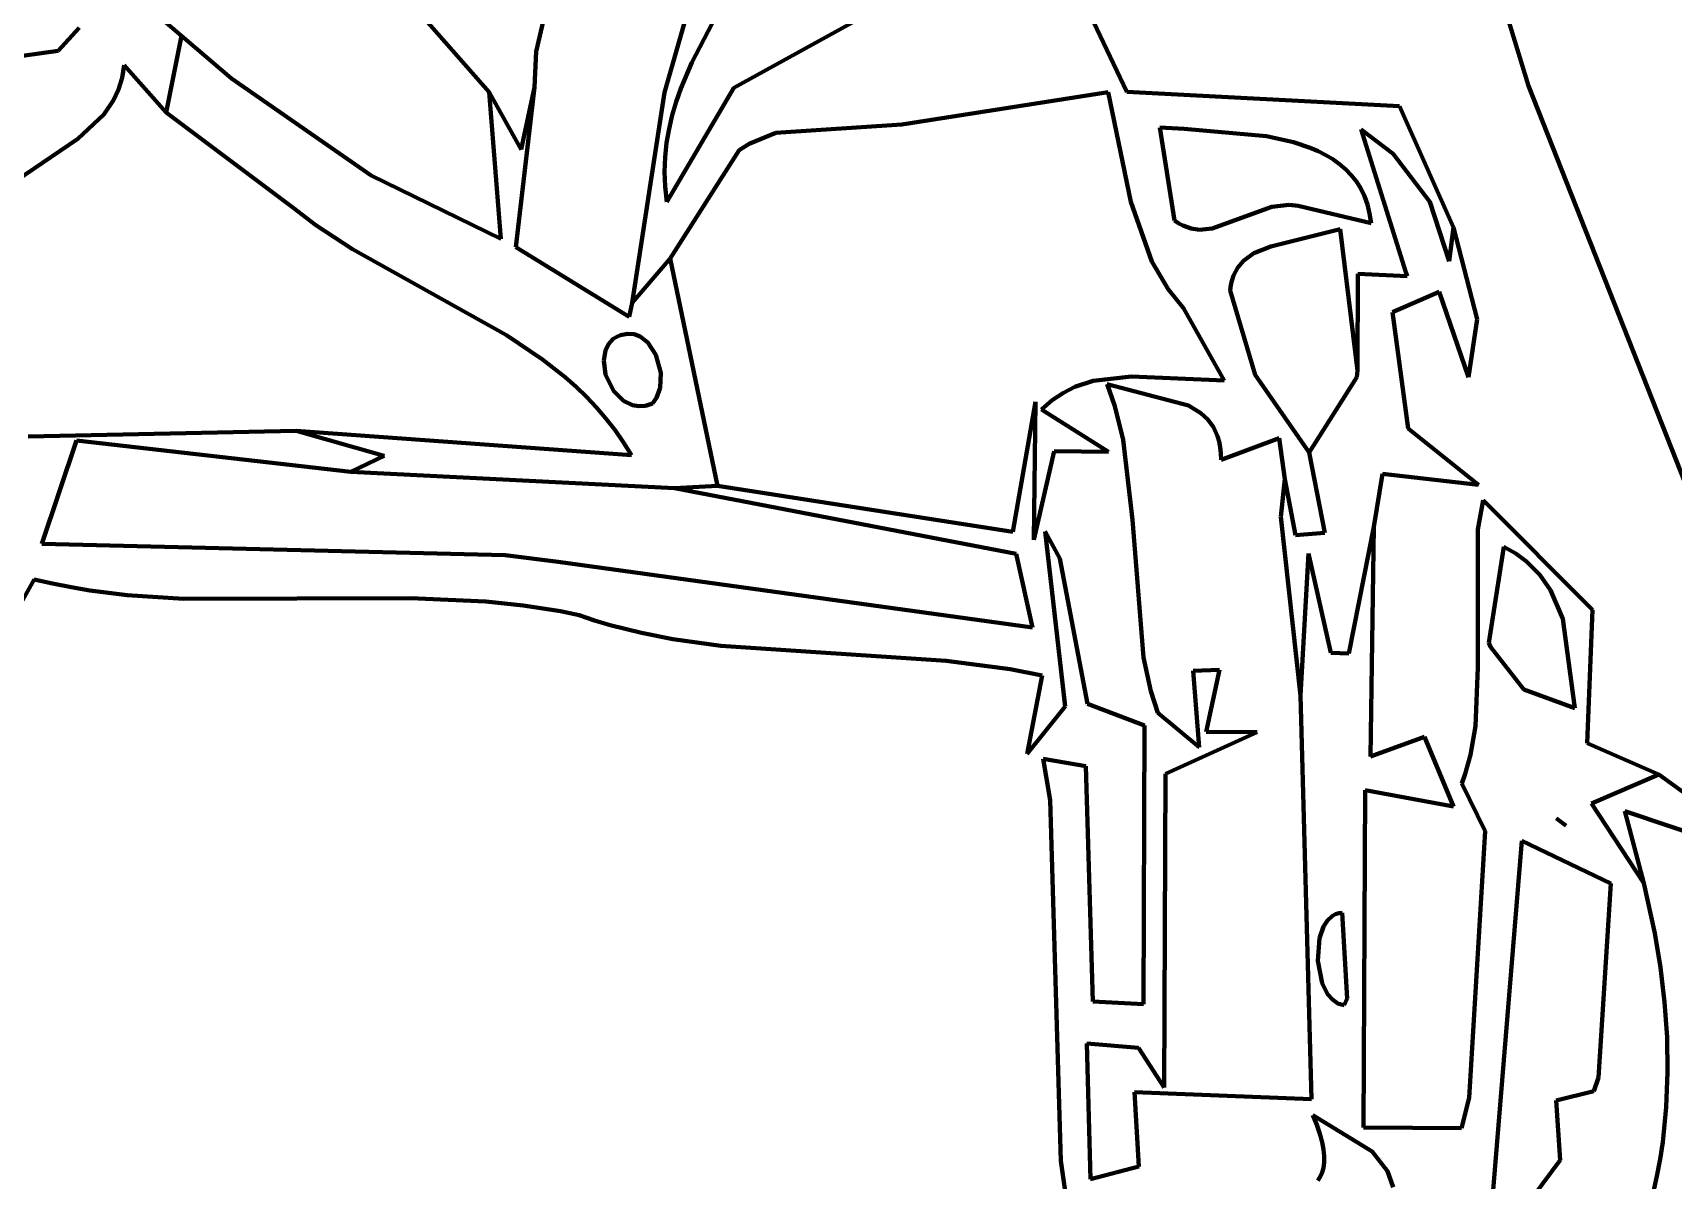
# Model space of a CAD drawing. Header units: millimetres. Extents: x 0 to 8.5, y 0 to 13.2.
# Drawn here: x 3.095 to 4.013, y 6.113 to 6.755 of the extents above; entities that cross this region are included whole.
import ezdxf

# ---------------------------------------------------------------- set-up
doc = ezdxf.new("R2010")
doc.units = ezdxf.units.MM
for name, color, linetype, lineweight in [('color#060606ff', 7, 'CONTINUOUS', 100), ('color#5c5c5cff', 7, 'CONTINUOUS', 100), ('color#aeaeaeff', 7, 'CONTINUOUS', 100), ('color#ffffffff', 7, 'CONTINUOUS', 100)]:
    doc.layers.add(name, color=color, linetype=linetype, lineweight=lineweight)

msp = doc.modelspace()

# ---------------------------------------------------------------- linework, layer by layer
at = {"layer": 'color#060606ff'}
for p, q in [((3.35068, 6.72138), (3.26395, 6.82017)), ((3.49369, 6.79471), (3.46405, 6.73799)), ((3.93231, 6.72482), (3.91293, 6.78805)), ((3.44889, 6.72122), (3.46608, 6.78159)), ((3.16087, 6.76792), (3.1785, 6.75294)), ((3.48761, 6.72376), (3.56644, 6.76716)), ((3.68334, 6.77246), (3.70755, 6.72145)), ((3.1096, 6.74448), (3.12129, 6.75732)), ((3.38167, 6.76398), (3.37704, 6.74415)), ((3.1785, 6.75294), (3.16995, 6.71001)), ((3.08031, 6.7403), (3.1096, 6.74448)), ((3.37704, 6.74415), (3.37611, 6.72412)), ((3.46405, 6.73799), (3.45796, 6.72341)), ((3.14532, 6.72931), (3.14334, 6.72281)), ((3.14639, 6.73642), (3.14532, 6.72931)), ((3.16995, 6.71001), (3.14639, 6.73642)), ((3.14334, 6.72281), (3.14055, 6.71686)), ((3.36855, 6.68929), (3.35068, 6.72138)), ((3.37611, 6.72412), (3.36855, 6.68929)), ((3.43078, 6.60356), (3.44889, 6.72122)), ((3.45016, 6.66), (3.48761, 6.72376)), ((3.45796, 6.72341), (3.45537, 6.71598)), ((3.69699, 6.72141), (3.58166, 6.70321)), ((3.7097, 6.65996), (3.69699, 6.72141)), ((3.70755, 6.72145), (3.8601, 6.71357)), ((4.06013, 6.40043), (3.93231, 6.72482)), ((3.14055, 6.71686), (3.13504, 6.70882)), ((3.45537, 6.71598), (3.45315, 6.70844)), ((3.8601, 6.71357), (3.89023, 6.64558)), ((3.13504, 6.70882), (3.12049, 6.69524)), ((3.45134, 6.70077), (3.45, 6.69296)), ((3.45315, 6.70844), (3.45134, 6.70077)), ((3.58166, 6.70321), (3.51104, 6.6986)), ((3.72601, 6.70165), (3.73424, 6.64949)), ((3.73952, 6.70077), (3.72601, 6.70165)), ((3.78568, 6.69667), (3.73952, 6.70077)), ((3.12049, 6.69524), (3.08102, 6.66833)), ((3.45, 6.69296), (3.44916, 6.68499)), ((3.49623, 6.69245), (3.49061, 6.68886)), ((3.51104, 6.6986), (3.49623, 6.69245)), ((3.80076, 6.69335), (3.78568, 6.69667)), ((3.81016, 6.6902), (3.80076, 6.69335)), ((3.8566, 6.68676), (3.83872, 6.7004)), ((3.83872, 6.7004), (3.84617, 6.67663)), ((3.44916, 6.68499), (3.44887, 6.67685)), ((3.49061, 6.68886), (3.45203, 6.62833)), ((3.8146, 6.6883), (3.81016, 6.6902)), ((3.81882, 6.68617), (3.8146, 6.6883)), ((3.82281, 6.68377), (3.81882, 6.68617)), ((3.82654, 6.68111), (3.82281, 6.68377)), ((3.87698, 6.66004), (3.8566, 6.68676)), ((3.44887, 6.67685), (3.44919, 6.66852)), ((3.82999, 6.67815), (3.82654, 6.68111)), ((3.83313, 6.67489), (3.82999, 6.67815)), ((3.83594, 6.67131), (3.83313, 6.67489)), ((3.84617, 6.67663), (3.86371, 6.62062)), ((3.44919, 6.66852), (3.45016, 6.66)), ((3.83839, 6.66739), (3.83594, 6.67131)), ((3.84046, 6.66312), (3.83839, 6.66739)), ((3.72156, 6.62654), (3.7097, 6.65996)), ((3.75525, 6.64501), (3.78859, 6.65717)), ((3.78859, 6.65717), (3.79842, 6.6583)), ((3.79842, 6.6583), (3.80341, 6.65765)), ((3.80341, 6.65765), (3.84415, 6.64802)), ((3.84213, 6.65848), (3.84046, 6.66312)), ((3.84337, 6.65345), (3.84213, 6.65848)), ((3.88791, 6.62686), (3.87698, 6.66004)), ((3.73424, 6.64949), (3.73657, 6.64792)), ((3.73657, 6.64792), (3.73891, 6.64666)), ((3.73891, 6.64666), (3.74357, 6.64502)), ((3.84415, 6.64802), (3.84337, 6.65345)), ((3.74357, 6.64502), (3.74824, 6.64439)), ((3.74824, 6.64439), (3.75525, 6.64501)), ((3.82689, 6.64472), (3.78806, 6.63501)), ((3.83654, 6.56569), (3.82689, 6.64472)), ((3.89023, 6.64558), (3.88791, 6.62686)), ((3.45203, 6.62833), (3.43078, 6.60356)), ((3.77857, 6.63119), (3.7727, 6.62697)), ((3.78806, 6.63501), (3.77857, 6.63119)), ((3.73058, 6.6112), (3.72156, 6.62654)), ((3.76724, 6.61885), (3.76639, 6.61628)), ((3.76959, 6.62331), (3.76724, 6.61885)), ((3.7727, 6.62697), (3.76959, 6.62331)), ((3.83685, 6.61961), (3.83654, 6.56569)), ((3.8644, 6.61843), (3.83685, 6.61961)), ((3.86371, 6.62062), (3.8644, 6.61843)), ((3.73915, 6.60052), (3.73058, 6.6112)), ((3.76576, 6.61348), (3.76538, 6.61042)), ((3.76538, 6.61042), (3.77932, 6.56321)), ((3.76639, 6.61628), (3.76576, 6.61348)), ((3.76194, 6.5601), (3.73915, 6.60052)), ((3.77932, 6.56321), (3.80947, 6.5198)), ((3.67198, 6.5532), (3.67847, 6.55642)), ((3.67847, 6.55642), (3.68864, 6.55975)), ((3.68864, 6.55975), (3.71014, 6.56224)), ((3.74208, 6.54603), (3.69654, 6.55799)), ((3.69654, 6.55799), (3.7008, 6.54565)), ((3.71014, 6.56224), (3.76194, 6.5601)), ((3.64366, 6.47532), (3.65649, 6.54801)), ((3.65649, 6.54801), (3.65545, 6.47096)), ((3.65984, 6.54386), (3.66576, 6.54904)), ((3.66576, 6.54904), (3.67198, 6.5532)), ((3.7008, 6.54565), (3.70544, 6.52683)), ((3.74895, 6.54183), (3.74208, 6.54603)), ((3.69719, 6.52009), (3.65984, 6.54386)), ((3.7528, 6.53826), (3.74895, 6.54183)), ((3.75596, 6.53396), (3.7528, 6.53826)), ((3.09271, 6.52874), (3.24265, 6.53177)), ((3.1198, 6.52653), (3.10035, 6.46865)), ((3.27319, 6.5089), (3.1198, 6.52653)), ((3.24265, 6.53177), (3.29201, 6.51782)), ((3.70544, 6.52683), (3.71066, 6.48198)), ((3.75832, 6.52883), (3.75596, 6.53396)), ((3.75918, 6.52593), (3.75832, 6.52883)), ((3.79274, 6.52779), (3.76026, 6.51573)), ((3.79587, 6.50479), (3.79274, 6.52779)), ((3.29201, 6.51782), (3.27319, 6.5089)), ((3.65545, 6.47096), (3.6669, 6.52042)), ((3.6669, 6.52042), (3.69719, 6.52009)), ((3.75979, 6.52279), (3.75918, 6.52593)), ((3.76016, 6.51939), (3.75979, 6.52279)), ((3.76026, 6.51573), (3.76016, 6.51939)), ((3.80947, 6.5198), (3.81836, 6.47481)), ((3.45447, 6.49979), (3.47838, 6.50108)), ((3.64552, 6.46303), (3.45447, 6.49979)), ((3.47838, 6.50108), (3.64366, 6.47532)), ((3.80186, 6.47348), (3.79587, 6.50479)), ((3.90397, 6.47669), (3.90685, 6.49305)), ((3.90685, 6.49305), (3.96799, 6.43173)), ((3.71066, 6.48198), (3.7169, 6.40497)), ((3.67005, 6.46043), (3.66177, 6.4756)), ((3.66177, 6.4756), (3.67298, 6.37772)), ((3.81836, 6.47481), (3.80186, 6.47348)), ((3.8318, 6.40735), (3.84578, 6.47822)), ((3.84578, 6.47822), (3.84388, 6.34965)), ((3.90393, 6.39943), (3.90397, 6.47669)), ((3.10035, 6.46865), (3.35958, 6.46222)), ((3.35958, 6.46222), (3.38934, 6.4586)), ((3.6548, 6.42181), (3.64552, 6.46303)), ((3.80465, 6.38374), (3.80919, 6.46329)), ((3.80919, 6.46329), (3.82169, 6.4077)), ((3.91845, 6.46694), (3.9101, 6.41323)), ((3.92517, 6.4632), (3.91845, 6.46694)), ((3.93108, 6.45885), (3.92517, 6.4632)), ((3.38934, 6.4586), (3.6548, 6.42181)), ((3.68554, 6.37909), (3.67005, 6.46043)), ((3.93855, 6.45132), (3.93108, 6.45885)), ((3.09611, 6.44876), (3.05054, 6.36706)), ((3.10643, 6.44637), (3.09611, 6.44876)), ((3.1168, 6.44432), (3.10643, 6.44637)), ((3.12719, 6.44259), (3.1168, 6.44432)), ((3.94449, 6.44274), (3.93855, 6.45132)), ((3.14808, 6.43999), (3.12719, 6.44259)), ((3.17959, 6.43788), (3.14808, 6.43999)), ((3.30665, 6.43818), (3.17959, 6.43788)), ((3.34883, 6.43635), (3.30665, 6.43818)), ((3.3698, 6.43418), (3.34883, 6.43635)), ((3.95149, 6.42665), (3.94449, 6.44274)), ((3.39066, 6.43091), (3.3698, 6.43418)), ((3.40105, 6.42879), (3.39066, 6.43091)), ((3.40969, 6.42584), (3.40105, 6.42879)), ((3.41838, 6.4232), (3.40969, 6.42584)), ((3.95823, 6.37664), (3.95149, 6.42665)), ((3.96799, 6.43173), (3.96508, 6.35713)), ((3.43589, 6.41876), (3.41838, 6.4232)), ((3.45354, 6.4153), (3.43589, 6.41876)), ((3.48026, 6.41162), (3.45354, 6.4153)), ((3.60647, 6.40326), (3.48026, 6.41162)), ((3.82169, 6.4077), (3.8318, 6.40735)), ((3.9101, 6.41323), (3.91105, 6.41102)), ((3.91105, 6.41102), (3.92969, 6.38724)), ((3.6423, 6.39848), (3.60647, 6.40326)), ((3.66006, 6.39489), (3.6423, 6.39848)), ((3.7169, 6.40497), (3.721, 6.38626)), ((3.74466, 6.39761), (3.7593, 6.3982)), ((3.7593, 6.3982), (3.75194, 6.36355)), ((3.90258, 6.36665), (3.90393, 6.39943)), ((3.65176, 6.35108), (3.66006, 6.39489)), ((3.74799, 6.35495), (3.74466, 6.39761)), ((3.721, 6.38626), (3.72481, 6.37401)), ((3.81085, 6.15792), (3.80465, 6.38374)), ((3.92969, 6.38724), (3.95823, 6.37664)), ((3.67298, 6.37772), (3.65176, 6.35108)), ((3.71748, 6.36696), (3.68554, 6.37909)), ((3.72481, 6.37401), (3.74799, 6.35495)), ((3.71688, 6.21113), (3.71748, 6.36696)), ((3.78043, 6.36336), (3.72908, 6.33995)), ((3.75194, 6.36355), (3.78043, 6.36336)), ((3.89979, 6.35052), (3.90258, 6.36665)), ((3.84388, 6.34965), (3.87415, 6.36076)), ((3.87415, 6.36076), (3.89025, 6.3216)), ((3.96508, 6.35713), (4.00525, 6.33954)), ((3.66456, 6.32528), (3.66069, 6.34832)), ((3.66069, 6.34832), (3.68449, 6.34431)), ((3.68449, 6.34431), (3.68846, 6.21264)), ((3.89682, 6.33989), (3.89979, 6.35052)), ((3.72908, 6.33995), (3.72846, 6.16448)), ((3.89495, 6.33462), (3.89682, 6.33989)), ((3.90799, 6.30798), (3.89495, 6.33462)), ((4.00525, 6.33954), (3.96754, 6.32334)), ((3.67065, 6.1235), (3.66456, 6.32528)), ((3.84092, 6.33083), (3.83988, 6.14203)), ((3.89025, 6.3216), (3.84092, 6.33083)), ((3.96754, 6.32334), (3.99681, 6.27876)), ((3.89902, 6.15867), (3.90799, 6.30798)), ((3.94792, 6.31494), (3.95307, 6.31113)), ((3.95307, 6.31113), (3.94792, 6.31494)), ((3.92848, 6.30247), (3.91251, 6.10713)), ((3.9783, 6.27865), (3.92848, 6.30247)), ((3.97143, 6.17011), (3.9783, 6.27865)), ((3.99681, 6.27876), (4.003, 6.25079)), ((3.82263, 6.26055), (3.81978, 6.258)), ((3.82428, 6.26142), (3.82263, 6.26055)), ((3.82609, 6.26199), (3.82428, 6.26142)), ((3.82806, 6.26223), (3.82609, 6.26199)), ((3.83076, 6.21424), (3.82806, 6.26223)), ((3.81754, 6.25454), (3.81528, 6.24804)), ((3.81978, 6.258), (3.81754, 6.25454)), ((3.81528, 6.24804), (3.81436, 6.23532)), ((4.003, 6.25079), (4.00615, 6.23164)), ((3.81436, 6.23532), (3.81683, 6.22286)), ((4.00615, 6.23164), (4.00844, 6.21222)), ((3.81683, 6.22286), (3.81986, 6.21674)), ((3.81986, 6.21674), (3.8225, 6.21364)), ((3.68846, 6.21264), (3.71688, 6.21113)), ((3.8225, 6.21364), (3.82562, 6.21153)), ((3.82562, 6.21153), (3.82735, 6.21091)), ((3.82735, 6.21091), (3.8292, 6.21061)), ((3.8292, 6.21061), (3.83076, 6.21424)), ((4.00844, 6.21222), (4.00979, 6.19264)), ((3.71406, 6.18665), (3.68518, 6.18906)), ((3.68518, 6.18906), (3.68723, 6.11321)), ((4.00979, 6.19264), (4.01011, 6.173)), ((3.72846, 6.16448), (3.71406, 6.18665)), ((3.96882, 6.16236), (3.97143, 6.17011)), ((4.01011, 6.173), (4.00933, 6.15341)), ((3.71415, 6.12037), (3.71172, 6.16193)), ((3.71172, 6.16193), (3.81085, 6.15792)), ((3.94781, 6.15713), (3.96882, 6.16236)), ((3.89475, 6.14182), (3.89902, 6.15867)), ((3.95005, 6.12379), (3.94781, 6.15713)), ((4.00933, 6.15341), (4.00737, 6.13399)), ((3.84479, 6.1287), (3.81154, 6.14905)), ((3.81154, 6.14905), (3.81375, 6.14357)), ((3.81375, 6.14357), (3.81548, 6.13854)), ((3.83988, 6.14203), (3.89475, 6.14182)), ((3.81548, 6.13854), (3.81674, 6.13395)), ((3.81674, 6.13395), (3.81756, 6.12977)), ((4.00737, 6.13399), (4.00591, 6.12437)), ((3.67669, 6.08159), (3.67065, 6.1235)), ((3.81756, 6.12977), (3.81796, 6.126)), ((3.81796, 6.1226), (3.81758, 6.11956)), ((3.81796, 6.126), (3.81796, 6.1226)), ((3.85333, 6.11773), (3.84479, 6.1287)), ((3.89182, 6.04611), (3.95005, 6.12379)), ((4.00591, 6.12437), (4.00414, 6.11483)), ((3.68723, 6.11321), (3.71415, 6.12037)), ((3.81576, 6.11449), (3.81436, 6.11242)), ((3.81684, 6.11687), (3.81576, 6.11449)), ((3.81758, 6.11956), (3.81684, 6.11687)), ((3.85658, 6.10865), (3.85333, 6.11773)), ((4.00414, 6.11483), (4.00202, 6.10539))]:
    msp.add_line(p, q, dxfattribs=at)
at = {"layer": 'color#5c5c5cff'}
for p, q in [((3.16995, 6.71001), (3.1785, 6.75294)), ((3.1785, 6.75294), (3.20649, 6.72894)), ((3.20649, 6.72894), (3.28464, 6.67476)), ((3.35728, 6.63922), (3.35068, 6.72138)), ((3.35068, 6.72138), (3.36855, 6.68929)), ((3.37611, 6.72412), (3.36569, 6.63465)), ((3.36855, 6.68929), (3.37611, 6.72412)), ((3.24076, 6.65674), (3.16995, 6.71001)), ((3.28464, 6.67476), (3.35728, 6.63922)), ((3.2537, 6.64693), (3.24076, 6.65674)), ((3.27421, 6.63355), (3.2537, 6.64693)), ((3.36037, 6.58537), (3.27421, 6.63355)), ((3.36569, 6.63465), (3.429, 6.59561)), ((3.43078, 6.60356), (3.45203, 6.62833)), ((3.45203, 6.62833), (3.47838, 6.50108)), ((3.429, 6.59561), (3.43078, 6.60356)), ((3.38057, 6.57179), (3.36037, 6.58537)), ((3.42008, 6.58331), (3.41755, 6.58031)), ((3.42216, 6.58452), (3.42008, 6.58331)), ((3.42419, 6.58539), (3.42216, 6.58452)), ((3.42809, 6.58622), (3.42419, 6.58539)), ((3.43175, 6.58592), (3.42809, 6.58622)), ((3.43512, 6.58464), (3.43175, 6.58592)), ((3.43954, 6.58119), (3.43512, 6.58464)), ((3.41586, 6.57688), (3.41481, 6.57122)), ((3.41755, 6.58031), (3.41586, 6.57688)), ((3.44401, 6.57446), (3.43954, 6.58119)), ((3.44683, 6.56422), (3.44401, 6.57446)), ((3.39324, 6.5618), (3.38057, 6.57179)), ((3.41481, 6.57122), (3.41582, 6.56333)), ((3.41582, 6.56333), (3.4203, 6.55423)), ((3.44644, 6.55592), (3.44683, 6.56422)), ((3.39929, 6.55645), (3.39324, 6.5618)), ((3.40511, 6.55085), (3.39929, 6.55645)), ((3.4203, 6.55423), (3.42585, 6.54872)), ((3.44436, 6.55036), (3.44644, 6.55592)), ((3.4107, 6.54496), (3.40511, 6.55085)), ((3.41604, 6.53877), (3.4107, 6.54496)), ((3.42585, 6.54872), (3.43084, 6.54623)), ((3.43084, 6.54623), (3.43444, 6.54559)), ((3.43444, 6.54559), (3.4382, 6.54588)), ((3.4382, 6.54588), (3.44204, 6.54724)), ((3.44204, 6.54724), (3.44436, 6.55036)), ((3.42111, 6.53226), (3.41604, 6.53877)), ((3.29201, 6.51782), (3.24265, 6.53177)), ((3.24265, 6.53177), (3.43037, 6.51818)), ((3.42589, 6.5254), (3.42111, 6.53226)), ((3.27319, 6.5089), (3.29201, 6.51782)), ((3.43037, 6.51818), (3.42589, 6.5254)), ((3.45447, 6.49979), (3.27319, 6.5089)), ((3.47838, 6.50108), (3.45447, 6.49979)), ((3.96754, 6.32334), (4.00525, 6.33954)), ((4.00525, 6.33954), (4.07418, 6.2896)), ((3.99681, 6.27876), (3.96754, 6.32334)), ((4.07418, 6.2896), (3.98617, 6.31906)), ((3.98617, 6.31906), (3.99681, 6.27876)), ((3.81978, 6.258), (3.82263, 6.26055)), ((3.82263, 6.26055), (3.82428, 6.26142)), ((3.82428, 6.26142), (3.82609, 6.26199)), ((3.82609, 6.26199), (3.82806, 6.26223)), ((3.82806, 6.26223), (3.83076, 6.21424)), ((3.81528, 6.24804), (3.81754, 6.25454)), ((3.81754, 6.25454), (3.81978, 6.258)), ((3.81436, 6.23532), (3.81528, 6.24804)), ((3.81683, 6.22286), (3.81436, 6.23532)), ((3.81986, 6.21674), (3.81683, 6.22286)), ((3.8225, 6.21364), (3.81986, 6.21674)), ((3.82562, 6.21153), (3.8225, 6.21364)), ((3.82735, 6.21091), (3.82562, 6.21153)), ((3.8292, 6.21061), (3.82735, 6.21091)), ((3.83076, 6.21424), (3.8292, 6.21061))]:
    msp.add_line(p, q, dxfattribs=at)
at = {"layer": 'color#aeaeaeff'}
for p, q in [((3.83872, 6.7004), (3.8566, 6.68676)), ((3.84617, 6.67663), (3.83872, 6.7004)), ((3.8566, 6.68676), (3.87698, 6.66004)), ((3.86371, 6.62062), (3.84617, 6.67663)), ((3.87698, 6.66004), (3.88791, 6.62686)), ((3.88791, 6.62686), (3.89023, 6.64558)), ((3.89023, 6.64558), (3.90353, 6.59429)), ((3.83654, 6.56569), (3.83685, 6.61961)), ((3.83685, 6.61961), (3.8644, 6.61843)), ((3.8644, 6.61843), (3.86371, 6.62062)), ((3.88229, 6.60959), (3.85609, 6.59819)), ((3.89869, 6.56195), (3.88229, 6.60959)), ((3.85609, 6.59819), (3.86501, 6.53325)), ((3.90353, 6.59429), (3.89869, 6.56195)), ((3.41755, 6.58031), (3.42008, 6.58331)), ((3.42008, 6.58331), (3.42216, 6.58452)), ((3.42216, 6.58452), (3.42419, 6.58539)), ((3.42419, 6.58539), (3.42809, 6.58622)), ((3.42809, 6.58622), (3.43175, 6.58592)), ((3.43175, 6.58592), (3.43512, 6.58464)), ((3.43512, 6.58464), (3.43954, 6.58119)), ((3.41481, 6.57122), (3.41586, 6.57688)), ((3.41586, 6.57688), (3.41755, 6.58031)), ((3.43954, 6.58119), (3.44401, 6.57446)), ((3.44401, 6.57446), (3.44683, 6.56422)), ((3.41582, 6.56333), (3.41481, 6.57122)), ((3.4203, 6.55423), (3.41582, 6.56333)), ((3.44683, 6.56422), (3.44644, 6.55592)), ((3.8362, 6.56192), (3.83654, 6.56569)), ((3.42585, 6.54872), (3.4203, 6.55423)), ((3.44644, 6.55592), (3.44436, 6.55036)), ((3.80947, 6.5198), (3.8362, 6.56192)), ((3.43084, 6.54623), (3.42585, 6.54872)), ((3.43444, 6.54559), (3.43084, 6.54623)), ((3.4382, 6.54588), (3.43444, 6.54559)), ((3.44204, 6.54724), (3.4382, 6.54588)), ((3.44436, 6.55036), (3.44204, 6.54724)), ((3.86501, 6.53325), (3.90425, 6.50169)), ((3.81836, 6.47481), (3.80947, 6.5198)), ((3.79365, 6.48376), (3.79587, 6.50479)), ((3.79587, 6.50479), (3.80186, 6.47348)), ((3.85048, 6.50784), (3.84578, 6.47822)), ((3.90425, 6.50169), (3.85048, 6.50784)), ((3.80465, 6.38374), (3.79365, 6.48376)), ((3.80186, 6.47348), (3.81836, 6.47481)), ((3.84578, 6.47822), (3.8318, 6.40735)), ((3.80919, 6.46329), (3.80465, 6.38374)), ((3.82169, 6.4077), (3.80919, 6.46329)), ((3.9101, 6.41323), (3.91845, 6.46694)), ((3.91845, 6.46694), (3.92517, 6.4632)), ((3.92517, 6.4632), (3.93108, 6.45885)), ((3.93108, 6.45885), (3.93855, 6.45132)), ((3.93855, 6.45132), (3.94449, 6.44274)), ((3.94449, 6.44274), (3.95149, 6.42665)), ((3.95149, 6.42665), (3.95823, 6.37664)), ((3.8318, 6.40735), (3.82169, 6.4077)), ((3.91105, 6.41102), (3.9101, 6.41323)), ((3.92969, 6.38724), (3.91105, 6.41102)), ((3.95823, 6.37664), (3.92969, 6.38724))]:
    msp.add_line(p, q, dxfattribs=at)
at = {"layer": 'color#ffffffff'}
for p, q in [((3.26395, 6.82017), (3.35068, 6.72138)), ((3.46405, 6.73799), (3.49369, 6.79471)), ((3.91293, 6.78805), (3.93231, 6.72482)), ((3.46608, 6.78159), (3.44889, 6.72122)), ((3.1785, 6.75294), (3.16087, 6.76792)), ((3.56644, 6.76716), (3.48761, 6.72376)), ((3.70755, 6.72145), (3.68334, 6.77246)), ((3.12129, 6.75732), (3.1096, 6.74448)), ((3.37704, 6.74415), (3.38167, 6.76398)), ((3.20649, 6.72894), (3.1785, 6.75294)), ((3.1096, 6.74448), (3.08031, 6.7403)), ((3.37611, 6.72412), (3.37704, 6.74415)), ((3.45796, 6.72341), (3.46405, 6.73799)), ((3.14334, 6.72281), (3.14532, 6.72931)), ((3.14532, 6.72931), (3.14639, 6.73642)), ((3.14639, 6.73642), (3.16995, 6.71001)), ((3.28464, 6.67476), (3.20649, 6.72894)), ((3.14055, 6.71686), (3.14334, 6.72281)), ((3.35068, 6.72138), (3.35728, 6.63922)), ((3.36569, 6.63465), (3.37611, 6.72412)), ((3.44889, 6.72122), (3.43078, 6.60356)), ((3.48761, 6.72376), (3.45016, 6.66)), ((3.45537, 6.71598), (3.45796, 6.72341)), ((3.58166, 6.70321), (3.69699, 6.72141)), ((3.69699, 6.72141), (3.7097, 6.65996)), ((3.8601, 6.71357), (3.70755, 6.72145)), ((3.93231, 6.72482), (4.06013, 6.40043)), ((3.13504, 6.70882), (3.14055, 6.71686)), ((3.16995, 6.71001), (3.24076, 6.65674)), ((3.45315, 6.70844), (3.45537, 6.71598)), ((3.89023, 6.64558), (3.8601, 6.71357)), ((3.12049, 6.69524), (3.13504, 6.70882)), ((3.45, 6.69296), (3.45134, 6.70077)), ((3.45134, 6.70077), (3.45315, 6.70844)), ((3.51104, 6.6986), (3.58166, 6.70321)), ((3.72601, 6.70165), (3.73952, 6.70077)), ((3.73424, 6.64949), (3.72601, 6.70165)), ((3.73952, 6.70077), (3.78568, 6.69667)), ((3.08102, 6.66833), (3.12049, 6.69524)), ((3.44916, 6.68499), (3.45, 6.69296)), ((3.49061, 6.68886), (3.49623, 6.69245)), ((3.49623, 6.69245), (3.51104, 6.6986)), ((3.78568, 6.69667), (3.80076, 6.69335)), ((3.80076, 6.69335), (3.81016, 6.6902)), ((3.44887, 6.67685), (3.44916, 6.68499)), ((3.45203, 6.62833), (3.49061, 6.68886)), ((3.81016, 6.6902), (3.8146, 6.6883)), ((3.8146, 6.6883), (3.81882, 6.68617)), ((3.81882, 6.68617), (3.82281, 6.68377)), ((3.82281, 6.68377), (3.82654, 6.68111)), ((3.35728, 6.63922), (3.28464, 6.67476)), ((3.44919, 6.66852), (3.44887, 6.67685)), ((3.82654, 6.68111), (3.82999, 6.67815)), ((3.82999, 6.67815), (3.83313, 6.67489)), ((3.83313, 6.67489), (3.83594, 6.67131)), ((3.45016, 6.66), (3.44919, 6.66852)), ((3.83594, 6.67131), (3.83839, 6.66739)), ((3.83839, 6.66739), (3.84046, 6.66312)), ((3.24076, 6.65674), (3.2537, 6.64693)), ((3.7097, 6.65996), (3.72156, 6.62654)), ((3.78859, 6.65717), (3.75525, 6.64501)), ((3.79842, 6.6583), (3.78859, 6.65717)), ((3.80341, 6.65765), (3.79842, 6.6583)), ((3.84415, 6.64802), (3.80341, 6.65765)), ((3.84046, 6.66312), (3.84213, 6.65848)), ((3.84213, 6.65848), (3.84337, 6.65345)), ((3.2537, 6.64693), (3.27421, 6.63355)), ((3.73657, 6.64792), (3.73424, 6.64949)), ((3.73891, 6.64666), (3.73657, 6.64792)), ((3.74357, 6.64502), (3.73891, 6.64666)), ((3.84337, 6.65345), (3.84415, 6.64802)), ((3.74824, 6.64439), (3.74357, 6.64502)), ((3.75525, 6.64501), (3.74824, 6.64439)), ((3.78806, 6.63501), (3.82689, 6.64472)), ((3.82689, 6.64472), (3.83654, 6.56569)), ((3.90353, 6.59429), (3.89023, 6.64558)), ((3.27421, 6.63355), (3.36037, 6.58537)), ((3.429, 6.59561), (3.36569, 6.63465)), ((3.47838, 6.50108), (3.45203, 6.62833)), ((3.7727, 6.62697), (3.77857, 6.63119)), ((3.77857, 6.63119), (3.78806, 6.63501)), ((3.72156, 6.62654), (3.73058, 6.6112)), ((3.76639, 6.61628), (3.76724, 6.61885)), ((3.76724, 6.61885), (3.76959, 6.62331)), ((3.76959, 6.62331), (3.7727, 6.62697)), ((3.73058, 6.6112), (3.73915, 6.60052)), ((3.76538, 6.61042), (3.76576, 6.61348)), ((3.77932, 6.56321), (3.76538, 6.61042)), ((3.76576, 6.61348), (3.76639, 6.61628)), ((3.85609, 6.59819), (3.88229, 6.60959)), ((3.88229, 6.60959), (3.89869, 6.56195)), ((3.43078, 6.60356), (3.429, 6.59561)), ((3.73915, 6.60052), (3.76194, 6.5601)), ((3.86501, 6.53325), (3.85609, 6.59819)), ((3.89869, 6.56195), (3.90353, 6.59429)), ((3.36037, 6.58537), (3.38057, 6.57179)), ((3.38057, 6.57179), (3.39324, 6.5618)), ((3.80947, 6.5198), (3.77932, 6.56321)), ((3.83654, 6.56569), (3.8362, 6.56192)), ((3.39324, 6.5618), (3.39929, 6.55645)), ((3.39929, 6.55645), (3.40511, 6.55085)), ((3.67847, 6.55642), (3.67198, 6.5532)), ((3.68864, 6.55975), (3.67847, 6.55642)), ((3.71014, 6.56224), (3.68864, 6.55975)), ((3.69654, 6.55799), (3.74208, 6.54603)), ((3.7008, 6.54565), (3.69654, 6.55799)), ((3.76194, 6.5601), (3.71014, 6.56224)), ((3.8362, 6.56192), (3.80947, 6.5198)), ((3.40511, 6.55085), (3.4107, 6.54496)), ((3.4107, 6.54496), (3.41604, 6.53877)), ((3.65649, 6.54801), (3.64366, 6.47532)), ((3.65545, 6.47096), (3.65649, 6.54801)), ((3.66576, 6.54904), (3.65984, 6.54386)), ((3.67198, 6.5532), (3.66576, 6.54904)), ((3.70544, 6.52683), (3.7008, 6.54565)), ((3.74208, 6.54603), (3.74895, 6.54183)), ((3.41604, 6.53877), (3.42111, 6.53226)), ((3.65984, 6.54386), (3.69719, 6.52009)), ((3.74895, 6.54183), (3.7528, 6.53826)), ((3.7528, 6.53826), (3.75596, 6.53396)), ((3.24265, 6.53177), (3.09271, 6.52874)), ((3.10035, 6.46865), (3.1198, 6.52653)), ((3.1198, 6.52653), (3.27319, 6.5089)), ((3.43037, 6.51818), (3.24265, 6.53177)), ((3.42111, 6.53226), (3.42589, 6.5254)), ((3.71066, 6.48198), (3.70544, 6.52683)), ((3.75596, 6.53396), (3.75832, 6.52883)), ((3.75832, 6.52883), (3.75918, 6.52593)), ((3.76026, 6.51573), (3.79274, 6.52779)), ((3.79274, 6.52779), (3.79587, 6.50479)), ((3.90425, 6.50169), (3.86501, 6.53325)), ((3.42589, 6.5254), (3.43037, 6.51818)), ((3.6669, 6.52042), (3.65545, 6.47096)), ((3.69719, 6.52009), (3.6669, 6.52042)), ((3.75918, 6.52593), (3.75979, 6.52279)), ((3.75979, 6.52279), (3.76016, 6.51939)), ((3.76016, 6.51939), (3.76026, 6.51573)), ((3.27319, 6.5089), (3.45447, 6.49979)), ((3.45447, 6.49979), (3.64552, 6.46303)), ((3.64366, 6.47532), (3.47838, 6.50108)), ((3.79587, 6.50479), (3.79365, 6.48376)), ((3.84578, 6.47822), (3.85048, 6.50784)), ((3.85048, 6.50784), (3.90425, 6.50169)), ((3.90685, 6.49305), (3.90397, 6.47669)), ((3.96799, 6.43173), (3.90685, 6.49305)), ((3.7169, 6.40497), (3.71066, 6.48198)), ((3.79365, 6.48376), (3.80465, 6.38374)), ((3.66177, 6.4756), (3.67005, 6.46043)), ((3.67298, 6.37772), (3.66177, 6.4756)), ((3.84388, 6.34965), (3.84578, 6.47822)), ((3.90397, 6.47669), (3.90393, 6.39943)), ((3.35958, 6.46222), (3.10035, 6.46865)), ((3.38934, 6.4586), (3.35958, 6.46222)), ((3.64552, 6.46303), (3.6548, 6.42181)), ((3.6548, 6.42181), (3.38934, 6.4586)), ((3.67005, 6.46043), (3.68554, 6.37909)), ((3.05054, 6.36706), (3.09611, 6.44876)), ((3.09611, 6.44876), (3.10643, 6.44637)), ((3.10643, 6.44637), (3.1168, 6.44432)), ((3.1168, 6.44432), (3.12719, 6.44259)), ((3.12719, 6.44259), (3.14808, 6.43999)), ((3.14808, 6.43999), (3.17959, 6.43788)), ((3.17959, 6.43788), (3.30665, 6.43818)), ((3.30665, 6.43818), (3.34883, 6.43635)), ((3.34883, 6.43635), (3.3698, 6.43418)), ((3.3698, 6.43418), (3.39066, 6.43091)), ((3.39066, 6.43091), (3.40105, 6.42879)), ((3.40105, 6.42879), (3.40969, 6.42584)), ((3.40969, 6.42584), (3.41838, 6.4232)), ((3.96508, 6.35713), (3.96799, 6.43173)), ((3.41838, 6.4232), (3.43589, 6.41876)), ((3.43589, 6.41876), (3.45354, 6.4153)), ((3.45354, 6.4153), (3.48026, 6.41162)), ((3.48026, 6.41162), (3.60647, 6.40326)), ((3.60647, 6.40326), (3.6423, 6.39848)), ((3.6423, 6.39848), (3.66006, 6.39489)), ((3.721, 6.38626), (3.7169, 6.40497)), ((3.7593, 6.3982), (3.74466, 6.39761)), ((3.75194, 6.36355), (3.7593, 6.3982)), ((3.90393, 6.39943), (3.90258, 6.36665)), ((3.66006, 6.39489), (3.65176, 6.35108)), ((3.74466, 6.39761), (3.74799, 6.35495)), ((3.72481, 6.37401), (3.721, 6.38626)), ((3.80465, 6.38374), (3.81085, 6.15792)), ((3.65176, 6.35108), (3.67298, 6.37772)), ((3.68554, 6.37909), (3.71748, 6.36696)), ((3.74799, 6.35495), (3.72481, 6.37401)), ((3.71748, 6.36696), (3.71688, 6.21113)), ((3.72908, 6.33995), (3.78043, 6.36336)), ((3.78043, 6.36336), (3.75194, 6.36355)), ((3.90258, 6.36665), (3.89979, 6.35052)), ((3.87415, 6.36076), (3.84388, 6.34965)), ((3.89025, 6.3216), (3.87415, 6.36076)), ((4.00525, 6.33954), (3.96508, 6.35713)), ((3.68449, 6.34431), (3.66069, 6.34832)), ((3.66069, 6.34832), (3.66456, 6.32528)), ((3.68846, 6.21264), (3.68449, 6.34431)), ((3.89979, 6.35052), (3.89682, 6.33989)), ((3.72846, 6.16448), (3.72908, 6.33995)), ((3.89682, 6.33989), (3.89495, 6.33462)), ((3.89495, 6.33462), (3.90799, 6.30798)), ((4.07418, 6.2896), (4.00525, 6.33954)), ((3.66456, 6.32528), (3.67065, 6.1235)), ((3.83988, 6.14203), (3.84092, 6.33083)), ((3.84092, 6.33083), (3.89025, 6.3216)), ((3.99681, 6.27876), (3.98617, 6.31906)), ((3.98617, 6.31906), (4.07418, 6.2896)), ((3.90799, 6.30798), (3.89902, 6.15867)), ((3.94792, 6.31494), (3.95307, 6.31113)), ((3.95307, 6.31113), (3.94792, 6.31494)), ((3.91251, 6.10713), (3.92848, 6.30247)), ((3.92848, 6.30247), (3.9783, 6.27865)), ((3.9783, 6.27865), (3.97143, 6.17011)), ((4.003, 6.25079), (3.99681, 6.27876)), ((4.00615, 6.23164), (4.003, 6.25079)), ((4.00844, 6.21222), (4.00615, 6.23164)), ((3.71688, 6.21113), (3.68846, 6.21264)), ((4.00979, 6.19264), (4.00844, 6.21222)), ((3.68723, 6.11321), (3.68518, 6.18906)), ((3.68518, 6.18906), (3.71406, 6.18665)), ((4.01011, 6.173), (4.00979, 6.19264)), ((3.71406, 6.18665), (3.72846, 6.16448)), ((3.97143, 6.17011), (3.96882, 6.16236)), ((4.00933, 6.15341), (4.01011, 6.173)), ((3.81085, 6.15792), (3.71172, 6.16193)), ((3.71172, 6.16193), (3.71415, 6.12037)), ((3.96882, 6.16236), (3.94781, 6.15713)), ((3.89902, 6.15867), (3.89475, 6.14182)), ((3.94781, 6.15713), (3.95005, 6.12379)), ((4.00737, 6.13399), (4.00933, 6.15341)), ((3.81154, 6.14905), (3.84479, 6.1287)), ((3.81375, 6.14357), (3.81154, 6.14905)), ((3.81548, 6.13854), (3.81375, 6.14357)), ((3.89475, 6.14182), (3.83988, 6.14203)), ((3.81674, 6.13395), (3.81548, 6.13854)), ((3.81756, 6.12977), (3.81674, 6.13395)), ((4.00591, 6.12437), (4.00737, 6.13399)), ((3.67065, 6.1235), (3.67669, 6.08159)), ((3.81796, 6.126), (3.81756, 6.12977)), ((3.81758, 6.11956), (3.81796, 6.1226)), ((3.81796, 6.1226), (3.81796, 6.126)), ((3.84479, 6.1287), (3.85333, 6.11773)), ((3.95005, 6.12379), (3.89182, 6.04611)), ((4.00414, 6.11483), (4.00591, 6.12437)), ((3.71415, 6.12037), (3.68723, 6.11321)), ((3.81436, 6.11242), (3.81576, 6.11449)), ((3.81576, 6.11449), (3.81684, 6.11687)), ((3.81684, 6.11687), (3.81758, 6.11956)), ((3.85333, 6.11773), (3.85658, 6.10865)), ((4.00202, 6.10539), (4.00414, 6.11483))]:
    msp.add_line(p, q, dxfattribs=at)

doc.saveas('drawing.dxf')
